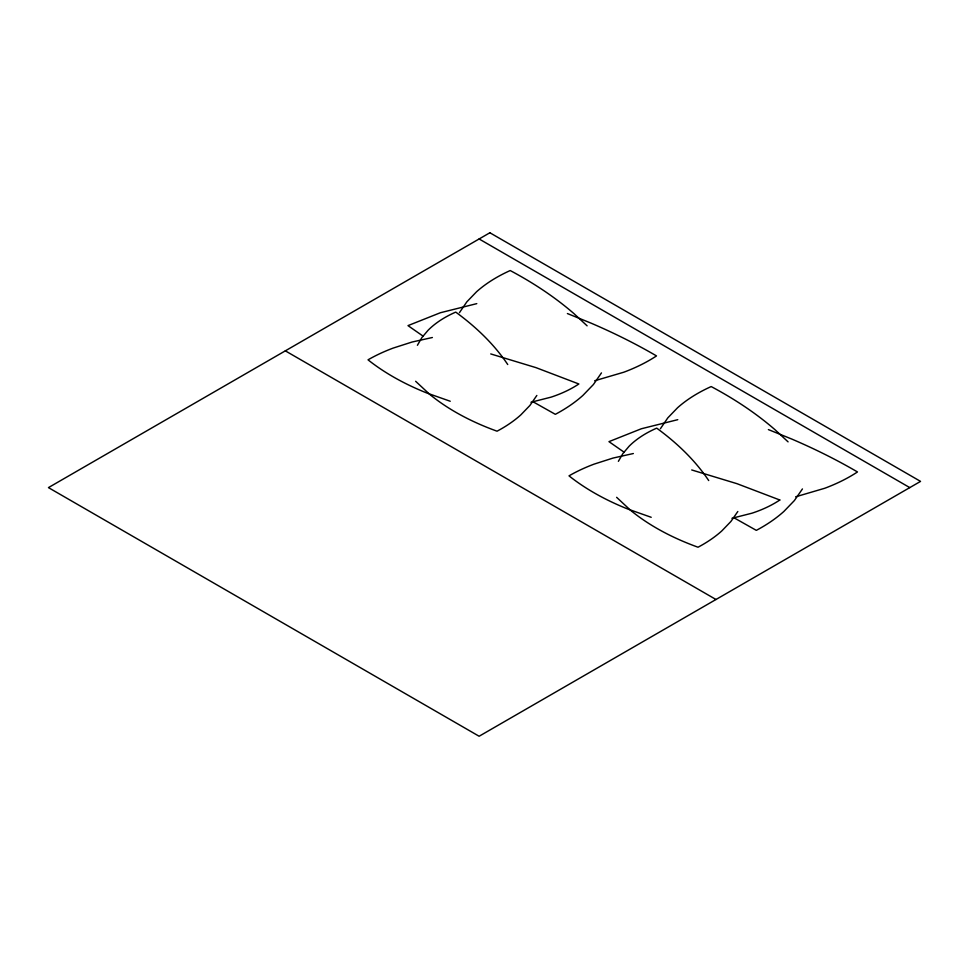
<?xml version="1.0" encoding="UTF-8"?>
<svg xmlns="http://www.w3.org/2000/svg" width="969" height="969" viewBox="0 0 969 969"><rect width="100%" height="100%" fill="white"/><g stroke="black" fill="none" stroke-linecap="round" stroke-linejoin="round"><path stroke-width="1.45" d="M417.409 345.291L421.939 337.515L428.141 330.211A104.737 60.466 0 0 1 455.721 312.103C475.67 326.674 493.911 343.934 507.732 364.514M618.379 461.329L622.91 453.553L629.111 446.237A104.737 60.466 0 0 1 656.703 428.141C676.653 442.712 694.894 459.96 708.702 480.551M459.427 312.672L466.852 301.831L476.615 291.705A148.96 85.999 0 0 1 510.203 270.545A410.505 237.005 0 0 1 574.132 313.774L587.105 325.826M660.41 428.71L667.823 417.857L677.585 407.731A148.96 85.999 0 0 1 711.185 386.57A410.505 237.005 0 0 1 775.115 429.8L788.076 441.864M536.838 395.461L529.886 405.49L520.837 414.877A143.933 83.092 0 0 1 497.049 431.193A233.396 134.752 0 0 1 429.667 394.335L415.64 381.289M601.47 372.895L593.403 384.536L582.914 395.413A166.874 96.343 0 0 1 555.334 414.32L533.107 401.808M737.821 511.499L730.856 521.528L721.82 530.915A143.933 83.092 0 0 1 698.031 547.219A233.396 134.752 0 0 1 630.637 510.36L616.623 497.315M802.441 488.933L794.374 500.561L783.897 511.438A166.874 96.343 0 0 1 756.317 530.358L734.078 517.834M594.663 380.769L623.794 372.217A156.263 90.214 0 0 0 656.51 355.914A567.64 327.716 0 0 0 591.017 323.125L567.398 313.544M795.646 496.806L824.776 488.255A156.263 90.214 0 0 0 857.48 471.951A567.64 327.716 0 0 0 792 439.151L768.381 429.582M530.976 402.256L550.998 397.169A105.488 60.902 0 0 0 578.844 383.978L535.99 367.639L490.738 353.927M731.958 518.282L751.968 513.195A105.488 60.902 0 0 0 779.815 500.004M476.784 303.636L440.386 312.733L407.985 325.62L423.041 336.098M677.767 419.674L641.357 428.758L608.956 441.646L624.012 452.135M432.38 337.503L412.043 342.033L393.111 348.101A154.119 88.978 0 0 0 368.026 359.826A244.539 141.183 0 0 0 426.832 393.002L450.234 401.251M633.351 453.528L613.026 458.071L594.094 464.127A154.119 88.978 0 0 0 569.009 475.852A244.539 141.183 0 0 0 627.815 509.04L651.204 517.289M691.709 469.953L736.961 483.676L779.815 500.004M479.122 238.968L909.782 487.613M285.322 350.851L715.982 599.496M489.878 232.754L48.45 487.613L479.122 736.246L920.55 481.387L489.878 232.754"/></g></svg>
